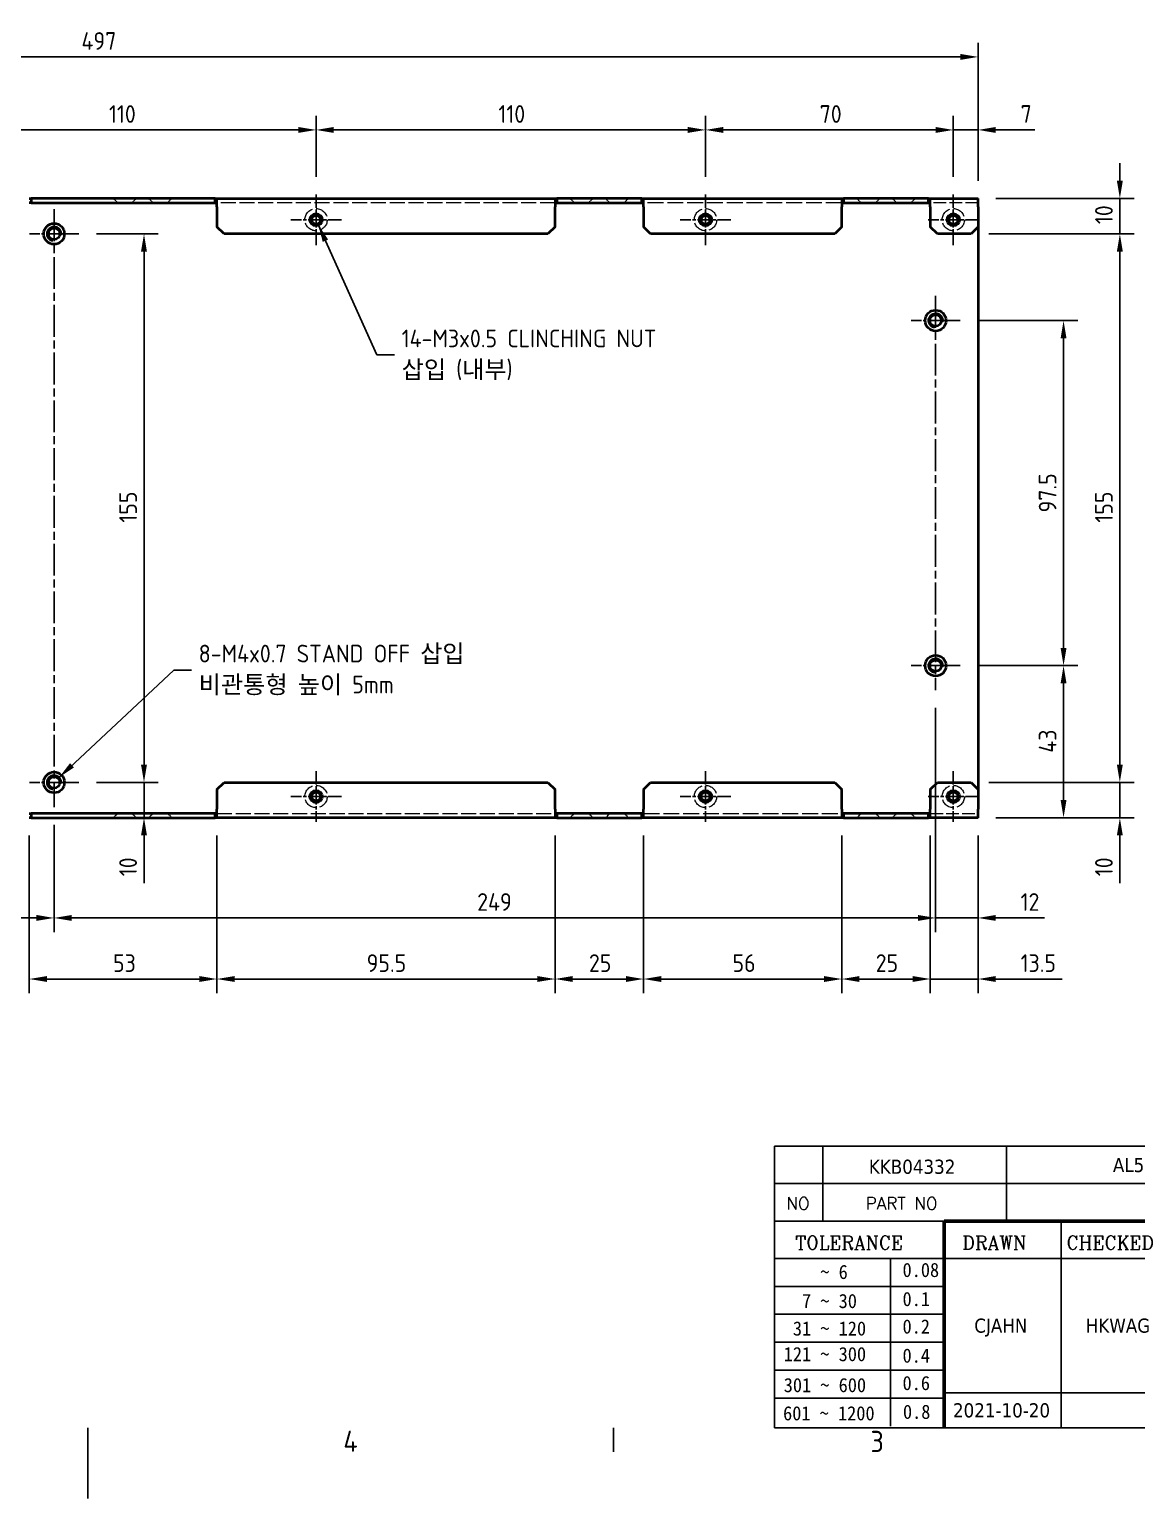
# Model space of a CAD drawing. Header units: millimetres. Extents: x 0 to 1188, y 0 to 840.
# Drawn here: x 577.5 to 890.3, y 0 to 415.2 of the extents above; entities that cross this region are included whole.
import ezdxf
from ezdxf.enums import TextEntityAlignment as Align

# ---------------------------------------------------------------- set-up
doc = ezdxf.new("R2010")
doc.units = ezdxf.units.MM
doc.header["$LTSCALE"] = 2
doc.linetypes.add('CHAIN', pattern=[0.3543, 0.2362, -0.0295, 0.0591, -0.0295])
doc.linetypes.add('DASHED', pattern=[0.2067, 0.1654, -0.0413])
doc.layers.get('0').update_dxf_attribs({"color": 3, "lineweight": 25})
for name, color, linetype, lineweight in [('가려진 것(ISO)', 2, 'DASHED', 18), ('가시적인 것(ISO)', 3, 'Continuous', 40), ('가시적인 좁은 것(ISO)', 3, 'Continuous', 35), ('경계(ISO)', 7, 'Continuous', 25), ('기호(ISO)', 5, 'Continuous', 25), ('제목(ISO)', 5, 'Continuous', 50), ('중심 표식(ISO)', 1, 'Continuous', 25), ('중심선(ISO)', 1, 'Continuous', 25), ('치수(ISO)', 2, 'Continuous', 25)]:
    doc.layers.add(name, color=color, linetype=linetype, lineweight=lineweight)
doc.styles.add('HAN_291', font='')
doc.styles.add('RC_284', font='ROMANC.shx')
doc.styles.add('RC_287', font='ROMANC.shx')
doc.styles.add('문자 텍스트_PSTEK_POSCO', font='isocp.shx')
doc.styles.add('치수 텍스트_PSTEK_POSCO', font='isocp.shx')
doc.styles.add('텍스트 스타일198', font='tahoma.ttf')
doc.styles.get('HAN_291').set_extended_font_data('GulimChe')
doc.dimstyles.new('치수_PSTEK_POSCO', dxfattribs={"dimscale": 2, "dimtxt": 2.5, "dimasz": 2.5, "dimexe": 2, "dimexo": 2.5, "dimgap": 1, "dimtad": 1, "dimrnd": 1e-08, "dimdsep": 46, "dimtxsty": '치수 텍스트_PSTEK_POSCO', "dimcen": 0.09, "dimdle": 10, "dimclrd": 7, "dimclre": 7, "dimclrt": 2, "dimadec": 1, "dimazin": 2, "dimtfac": 1, "dimtmove": 0, "dimatfit": 3, "dimfxl": 0, "dimtolj": 1, "dimlwd": -1, "dimlwe": -1, "dimarcsym": 0})
doc.dimstyles.new('치수_PSTEK_POSCO$7', dxfattribs={"dimscale": 2, "dimtxt": 2.5, "dimasz": 2.5, "dimexe": 2, "dimexo": 2.5, "dimgap": 1, "dimtad": 1, "dimrnd": 1e-08, "dimdsep": 46, "dimtxsty": '치수 텍스트_PSTEK_POSCO', "dimcen": 0.09, "dimdle": 10, "dimclrd": 7, "dimclre": 7, "dimclrt": 2, "dimadec": 1, "dimazin": 2, "dimtfac": 1, "dimtmove": 0, "dimatfit": 3, "dimfxl": 0, "dimtolj": 1, "dimlwd": -1, "dimlwe": -1, "dimarcsym": 0})

# ---------------------------------------------------------------- blocks, each defined once
blk = doc.blocks.new('경계 Default Border')
at = {"layer": '경계(ISO)'}
blk.add_line((371.25, 10), (371.25, 6.6), dxfattribs=at)
at = {"layer": '경계(ISO)', "flags": 128}
blk.add_lwpolyline([(297, 0), (297, 10)], dxfattribs=at)
at = {"layer": '경계(ISO)', "color": 2, "char_height": 3, "attachment_point": 7, "style": '문자 텍스트_PSTEK_POSCO'}
for s, insert in [('4', (333.1, 6.6)), ('3', (407.54, 6.57))]:
    blk.add_mtext(s, dxfattribs=dict(at, insert=insert))
blk = doc.blocks.new('제목 블록 PSTEK')
at = {"color": 180}
for p, q in [((182.48, 11.79), (182.48, 51.57)), ((182.48, 51.57), (372.48, 51.57)), ((189.27, 51.57), (189.27, 41.01)), ((215.22, 41.01), (215.22, 51.57)), ((182.48, 46.29), (372.48, 46.29)), ((182.48, 41.01), (206.45, 41.01)), ((222.94, 11.79), (222.94, 41.01)), ((182.48, 35.73), (206.45, 35.73)), ((198.86, 12.03), (198.86, 35.73)), ((206.45, 35.73), (372.48, 35.73)), ((182.48, 31.78), (206.45, 31.78)), ((182.48, 27.83), (206.45, 27.83)), ((182.48, 23.88), (206.45, 23.88)), ((182.48, 19.93), (206.45, 19.93)), ((206.45, 16.74), (255.92, 16.74)), ((182.48, 15.98), (206.45, 15.98)), ((182.48, 11.79), (372.48, 11.79))]:
    blk.add_line(p, q, dxfattribs=at)
at = {"color": 7, "lineweight": 50}
for p, q in [((206.45, 11.79), (206.45, 41.01)), ((206.45, 41.01), (372.48, 41.01))]:
    blk.add_line(p, q, dxfattribs=at)
at = {"layer": '제목(ISO)', "lineweight": 18}
blk.add_line((182.48, 35.73), (182.48, 11.79), dxfattribs=at)
at = {"color": 2}
for s, height, style, p in [('NO', 1.742, 'RC_284', (184.14, 42.62)), ('PART NO', 1.742, 'RC_284', (195.34, 42.62)), (' TOLERANCE', 1.9, 'RC_287', (184.09, 37.01)), ('DRAWN', 1.9, 'RC_287', (208.98, 37.01)), ('CHECKED', 1.9, 'RC_287', (223.69, 37.01)), ('    ~ 6', 2, 'HAN_291', (183.77, 32.82)), ('0.08', 2, 'HAN_291', (200.55, 33.1)), ('  7 ~ 30', 2, 'HAN_291', (183.77, 28.71)), ('0.1', 2, 'HAN_291', (200.55, 28.99)), ('0.2', 2, 'HAN_291', (200.55, 25.11)), (' 31 ~ 120', 2, 'HAN_291', (183.77, 24.83)), ('121 ~ 300', 2, 'HAN_291', (183.77, 21.21)), ('0.4', 2, 'HAN_291', (200.55, 21)), ('301 ~ 600', 2, 'HAN_291', (183.77, 16.83)), ('0.6', 2, 'HAN_291', (200.55, 17.12)), ('601 ~ 1200', 2, 'HAN_291', (183.68, 12.85)), ('0.8', 2, 'HAN_291', (200.61, 13.06))]:
    blk.add_text(s, height=height, dxfattribs=dict(at, style=style)).set_placement(p)
at = {"layer": '제목(ISO)', "color": 7, "style": '텍스트 스타일198'}
for tag, p in [('부품_번호_001', (195.8, 47.68)), ('설명_001', (230.26, 47.92)), ('재질_001', (290.6, 47.93)), ("3._Q'TY_001", (312.71, 47.92)), ('질량\\P3;_001', (350.3, 48.16)), ('제목_001', (338.11, 32.12)), ('설계자_001', (210.68, 25.23)), ('점검자_001', (226.43, 25.23)), ('부품_번호_001', (334.45, 26.81)), ('프로젝트_001', (274.33, 16.78)), ('시트_크기_001', (260.79, 14.82)), ('작성_날짜_001', (207.67, 13.27)), ('프로젝트_002', (272.3, 13.36))]:
    blk.add_attdef(tag, p, '', height=2, dxfattribs=at)
for tag, p in [('4._COLOR', (327.68, 48.93)), ('1._MODEL_NAME', (341.23, 38.37)), ('엔지니어링_승인자', (247.67, 26.23)), ('점검_날짜', (231.18, 14.27)), ('엔지니어링_승인_날짜', (247.67, 14.27))]:
    blk.add_attdef(tag, text='', height=2, dxfattribs=at).set_placement(p, align=Align.MIDDLE_CENTER)
blk = doc.blocks.new('*D26')
at = {"layer": 'Defpoints', "color": 0}
for p in [(843.49, 357.38), (843.49, 202.38), (885.53, 202.38)]:
    blk.add_point(p, dxfattribs=at)
at = {"layer": '치수(ISO)', "color": 7}
for p, q in [((848.49, 357.38), (889.53, 357.38)), ((885.53, 352.38), (885.53, 207.38)), ((848.49, 202.38), (889.53, 202.38))]:
    blk.add_line(p, q, dxfattribs=at)
for points in [[(884.69, 352.38), (886.36, 352.38), (885.53, 357.38)], [(884.69, 207.38), (886.36, 207.38), (885.53, 202.38)]]:
    blk.add_solid(points, dxfattribs=at)
at = {"layer": '치수(ISO)', "color": 2, "insert": (881.03, 275.77), "char_height": 5, "attachment_point": 4, "rotation": 90, "style": '치수 텍스트_PSTEK_POSCO'}
blk.add_mtext('\\A1;155', dxfattribs=at)
blk = doc.blocks.new('*D27')
at = {"layer": 'Defpoints', "color": 0}
for p in [(845.49, 367.38), (885.53, 367.38), (843.49, 357.38)]:
    blk.add_point(p, dxfattribs=at)
at = {"layer": '치수(ISO)', "color": 7}
for p, q in [((885.53, 372.38), (885.53, 377.38)), ((850.49, 367.38), (889.53, 367.38)), ((885.53, 357.38), (885.53, 367.38)), ((848.49, 357.38), (889.53, 357.38)), ((885.53, 352.38), (885.53, 347.38))]:
    blk.add_line(p, q, dxfattribs=at)
for points in [[(884.69, 372.38), (886.36, 372.38), (885.53, 367.38)], [(884.69, 352.38), (886.36, 352.38), (885.53, 357.38)]]:
    blk.add_solid(points, dxfattribs=at)
at = {"layer": '치수(ISO)', "color": 2, "insert": (881.03, 360.13), "char_height": 5, "attachment_point": 4, "rotation": 90, "style": '치수 텍스트_PSTEK_POSCO'}
blk.add_mtext('\\A1;10', dxfattribs=at)
blk = doc.blocks.new('*D28')
at = {"layer": 'Defpoints', "color": 0}
for p in [(843.49, 202.38), (885.53, 202.38), (845.49, 192.38)]:
    blk.add_point(p, dxfattribs=at)
at = {"layer": '치수(ISO)', "color": 7}
for p, q in [((885.53, 207.38), (885.53, 212.38)), ((848.49, 202.38), (889.53, 202.38)), ((885.53, 202.38), (885.53, 192.38)), ((850.49, 192.38), (889.53, 192.38)), ((885.53, 187.38), (885.53, 173.87))]:
    blk.add_line(p, q, dxfattribs=at)
for points in [[(884.69, 207.38), (886.36, 207.38), (885.53, 202.38)], [(884.69, 187.38), (886.36, 187.38), (885.53, 192.38)]]:
    blk.add_solid(points, dxfattribs=at)
at = {"layer": '치수(ISO)', "color": 2, "insert": (881.03, 175.87), "char_height": 5, "attachment_point": 4, "rotation": 90, "style": '치수 텍스트_PSTEK_POSCO'}
blk.add_mtext('\\A1;10', dxfattribs=at)
blk = doc.blocks.new('*D29')
at = {"layer": 'Defpoints', "color": 0}
for p in [(840.44, 332.88), (840.44, 235.38), (869.63, 235.38)]:
    blk.add_point(p, dxfattribs=at)
at = {"layer": '치수(ISO)', "color": 7}
for p, q in [((845.44, 332.88), (873.63, 332.88)), ((869.63, 327.88), (869.63, 240.38)), ((845.44, 235.38), (873.63, 235.38))]:
    blk.add_line(p, q, dxfattribs=at)
for points in [[(868.8, 327.88), (870.46, 327.88), (869.63, 332.88)], [(868.8, 240.38), (870.46, 240.38), (869.63, 235.38)]]:
    blk.add_solid(points, dxfattribs=at)
at = {"layer": '치수(ISO)', "color": 2, "insert": (865.13, 278.67), "char_height": 5, "attachment_point": 4, "rotation": 90, "style": '치수 텍스트_PSTEK_POSCO'}
blk.add_mtext('\\A1;97.5', dxfattribs=at)
blk = doc.blocks.new('*D30')
at = {"layer": 'Defpoints', "color": 0}
for p in [(840.44, 235.38), (845.49, 192.38), (869.63, 192.38)]:
    blk.add_point(p, dxfattribs=at)
at = {"layer": '치수(ISO)', "color": 7}
for p, q in [((845.44, 235.38), (873.63, 235.38)), ((869.63, 230.38), (869.63, 197.38)), ((850.49, 192.38), (873.63, 192.38))]:
    blk.add_line(p, q, dxfattribs=at)
for points in [[(868.8, 230.38), (870.46, 230.38), (869.63, 235.38)], [(868.8, 197.38), (870.46, 197.38), (869.63, 192.38)]]:
    blk.add_solid(points, dxfattribs=at)
at = {"layer": '치수(ISO)', "color": 2, "insert": (865.13, 210.77), "char_height": 5, "attachment_point": 4, "rotation": 90, "style": '치수 텍스트_PSTEK_POSCO'}
blk.add_mtext('\\A1;43', dxfattribs=at)
blk = doc.blocks.new('*D31')
at = {"layer": 'Defpoints', "color": 0}
for p in [(591.44, 357.38), (591.44, 202.38), (609.89, 202.38)]:
    blk.add_point(p, dxfattribs=at)
at = {"layer": '치수(ISO)', "color": 7}
for p, q in [((596.44, 357.38), (613.89, 357.38)), ((609.89, 352.38), (609.89, 207.38)), ((596.44, 202.38), (613.89, 202.38))]:
    blk.add_line(p, q, dxfattribs=at)
for points in [[(609.05, 352.38), (610.72, 352.38), (609.89, 357.38)], [(609.05, 207.38), (610.72, 207.38), (609.89, 202.38)]]:
    blk.add_solid(points, dxfattribs=at)
at = {"layer": '치수(ISO)', "color": 2, "insert": (605.39, 275.77), "char_height": 5, "attachment_point": 4, "rotation": 90, "style": '치수 텍스트_PSTEK_POSCO'}
blk.add_mtext('\\A1;155', dxfattribs=at)
blk = doc.blocks.new('*D32')
at = {"layer": 'Defpoints', "color": 0}
for p in [(591.44, 202.38), (609.89, 192.38), (609.89, 192.38)]:
    blk.add_point(p, dxfattribs=at)
at = {"layer": '치수(ISO)', "color": 7}
for p, q in [((609.89, 207.38), (609.89, 212.38)), ((596.44, 202.38), (613.89, 202.38)), ((609.89, 202.38), (609.89, 192.38)), ((609.89, 187.38), (609.89, 173.87))]:
    blk.add_line(p, q, dxfattribs=at)
for points in [[(609.05, 207.38), (610.72, 207.38), (609.89, 202.38)], [(609.05, 187.38), (610.72, 187.38), (609.89, 192.38)]]:
    blk.add_solid(points, dxfattribs=at)
at = {"layer": '치수(ISO)', "color": 2, "insert": (605.39, 175.87), "char_height": 5, "attachment_point": 4, "rotation": 90, "style": '치수 텍스트_PSTEK_POSCO'}
blk.add_mtext('\\A1;10', dxfattribs=at)
blk = doc.blocks.new('*D37')
at = {"layer": 'Defpoints', "color": 0}
for p in [(658.49, 386.75), (548.49, 368.53), (658.49, 368.53)]:
    blk.add_point(p, dxfattribs=at)
at = {"layer": '치수(ISO)', "color": 7}
for p, q in [((548.49, 373.53), (548.49, 390.75)), ((658.49, 373.53), (658.49, 390.75)), ((553.49, 386.75), (653.49, 386.75))]:
    blk.add_line(p, q, dxfattribs=at)
for points in [[(553.49, 387.58), (553.49, 385.91), (548.49, 386.75)], [(653.49, 387.58), (653.49, 385.91), (658.49, 386.75)]]:
    blk.add_solid(points, dxfattribs=at)
at = {"layer": '치수(ISO)', "color": 2, "insert": (599.99, 391.25), "char_height": 5, "attachment_point": 4, "style": '치수 텍스트_PSTEK_POSCO'}
blk.add_mtext('\\A1;110', dxfattribs=at)
blk = doc.blocks.new('*D38')
at = {"layer": 'Defpoints', "color": 0}
for p in [(768.49, 386.75), (658.49, 368.53), (768.49, 368.53)]:
    blk.add_point(p, dxfattribs=at)
at = {"layer": '치수(ISO)', "color": 7}
for p, q in [((658.49, 373.53), (658.49, 390.75)), ((768.49, 373.53), (768.49, 390.75)), ((663.49, 386.75), (763.49, 386.75))]:
    blk.add_line(p, q, dxfattribs=at)
for points in [[(663.49, 387.58), (663.49, 385.91), (658.49, 386.75)], [(763.49, 387.58), (763.49, 385.91), (768.49, 386.75)]]:
    blk.add_solid(points, dxfattribs=at)
at = {"layer": '치수(ISO)', "color": 2, "insert": (709.99, 391.25), "char_height": 5, "attachment_point": 4, "style": '치수 텍스트_PSTEK_POSCO'}
blk.add_mtext('\\A1;110', dxfattribs=at)
blk = doc.blocks.new('*D39')
at = {"layer": 'Defpoints', "color": 0}
for p in [(838.49, 386.75), (768.49, 368.53), (838.49, 368.53)]:
    blk.add_point(p, dxfattribs=at)
at = {"layer": '치수(ISO)', "color": 7}
for p, q in [((768.49, 373.53), (768.49, 390.75)), ((838.49, 373.53), (838.49, 390.75)), ((773.49, 386.75), (833.49, 386.75))]:
    blk.add_line(p, q, dxfattribs=at)
for points in [[(773.49, 387.58), (773.49, 385.91), (768.49, 386.75)], [(833.49, 387.58), (833.49, 385.91), (838.49, 386.75)]]:
    blk.add_solid(points, dxfattribs=at)
at = {"layer": '치수(ISO)', "color": 2, "insert": (800.74, 391.25), "char_height": 5, "attachment_point": 4, "style": '치수 텍스트_PSTEK_POSCO'}
blk.add_mtext('\\A1;70', dxfattribs=at)
blk = doc.blocks.new('*D40')
at = {"layer": 'Defpoints', "color": 0}
for p in [(845.49, 386.75), (838.49, 368.53), (845.49, 367.38)]:
    blk.add_point(p, dxfattribs=at)
at = {"layer": '치수(ISO)', "color": 7}
for p, q in [((838.49, 373.53), (838.49, 390.75)), ((845.49, 372.38), (845.49, 390.75)), ((833.49, 386.75), (828.49, 386.75)), ((838.49, 386.75), (845.49, 386.75)), ((850.49, 386.75), (861.49, 386.75))]:
    blk.add_line(p, q, dxfattribs=at)
for points in [[(833.49, 387.58), (833.49, 385.91), (838.49, 386.75)], [(850.49, 387.58), (850.49, 385.91), (845.49, 386.75)]]:
    blk.add_solid(points, dxfattribs=at)
at = {"layer": '치수(ISO)', "color": 2, "insert": (857.49, 391.25), "char_height": 5, "attachment_point": 4, "style": '치수 텍스트_PSTEK_POSCO'}
blk.add_mtext('\\A1;7', dxfattribs=at)
blk = doc.blocks.new('*D46')
at = {"layer": 'Defpoints', "color": 0}
for p in [(577.49, 192.38), (630.49, 192.38), (630.49, 146.82)]:
    blk.add_point(p, dxfattribs=at)
at = {"layer": '치수(ISO)', "color": 7}
for p, q in [((577.49, 187.38), (577.49, 142.82)), ((630.49, 187.38), (630.49, 142.82)), ((582.49, 146.82), (625.49, 146.82))]:
    blk.add_line(p, q, dxfattribs=at)
for points in [[(582.49, 147.66), (582.49, 145.99), (577.49, 146.82)], [(625.49, 147.66), (625.49, 145.99), (630.49, 146.82)]]:
    blk.add_solid(points, dxfattribs=at)
at = {"layer": '치수(ISO)', "color": 2, "insert": (601.14, 151.32), "char_height": 5, "attachment_point": 4, "style": '치수 텍스트_PSTEK_POSCO'}
blk.add_mtext('\\A1;53', dxfattribs=at)
blk = doc.blocks.new('*D47')
at = {"layer": 'Defpoints', "color": 0}
for p in [(630.49, 192.38), (725.99, 192.38), (725.99, 146.82)]:
    blk.add_point(p, dxfattribs=at)
at = {"layer": '치수(ISO)', "color": 7}
for p, q in [((630.49, 187.38), (630.49, 142.82)), ((725.99, 187.38), (725.99, 142.82)), ((635.49, 146.82), (720.99, 146.82))]:
    blk.add_line(p, q, dxfattribs=at)
for points in [[(635.49, 147.66), (635.49, 145.99), (630.49, 146.82)], [(720.99, 147.66), (720.99, 145.99), (725.99, 146.82)]]:
    blk.add_solid(points, dxfattribs=at)
at = {"layer": '치수(ISO)', "color": 2, "insert": (672.78, 151.32), "char_height": 5, "attachment_point": 4, "style": '치수 텍스트_PSTEK_POSCO'}
blk.add_mtext('\\A1;95.5', dxfattribs=at)
blk = doc.blocks.new('*D48')
at = {"layer": 'Defpoints', "color": 0}
for p in [(725.99, 192.38), (750.99, 192.38), (750.99, 146.82)]:
    blk.add_point(p, dxfattribs=at)
at = {"layer": '치수(ISO)', "color": 7}
for p, q in [((725.99, 187.38), (725.99, 142.82)), ((750.99, 187.38), (750.99, 142.82)), ((730.99, 146.82), (745.99, 146.82))]:
    blk.add_line(p, q, dxfattribs=at)
for points in [[(730.99, 147.66), (730.99, 145.99), (725.99, 146.82)], [(745.99, 147.66), (745.99, 145.99), (750.99, 146.82)]]:
    blk.add_solid(points, dxfattribs=at)
at = {"layer": '치수(ISO)', "color": 2, "insert": (735.57, 151.32), "char_height": 5, "attachment_point": 4, "style": '치수 텍스트_PSTEK_POSCO'}
blk.add_mtext('\\A1;25', dxfattribs=at)
blk = doc.blocks.new('*D49')
at = {"layer": 'Defpoints', "color": 0}
for p in [(750.99, 192.38), (806.99, 192.38), (806.99, 146.82)]:
    blk.add_point(p, dxfattribs=at)
at = {"layer": '치수(ISO)', "color": 7}
for p, q in [((750.99, 187.38), (750.99, 142.82)), ((806.99, 187.38), (806.99, 142.82)), ((755.99, 146.82), (801.99, 146.82))]:
    blk.add_line(p, q, dxfattribs=at)
for points in [[(755.99, 147.66), (755.99, 145.99), (750.99, 146.82)], [(801.99, 147.66), (801.99, 145.99), (806.99, 146.82)]]:
    blk.add_solid(points, dxfattribs=at)
at = {"layer": '치수(ISO)', "color": 2, "insert": (776.12, 151.32), "char_height": 5, "attachment_point": 4, "style": '치수 텍스트_PSTEK_POSCO'}
blk.add_mtext('\\A1;56', dxfattribs=at)
blk = doc.blocks.new('*D50')
at = {"layer": 'Defpoints', "color": 0}
for p in [(806.99, 192.38), (831.99, 192.38), (831.99, 146.82)]:
    blk.add_point(p, dxfattribs=at)
at = {"layer": '치수(ISO)', "color": 7}
for p, q in [((806.99, 187.38), (806.99, 142.82)), ((831.99, 187.38), (831.99, 142.82)), ((811.99, 146.82), (826.99, 146.82))]:
    blk.add_line(p, q, dxfattribs=at)
for points in [[(811.99, 147.66), (811.99, 145.99), (806.99, 146.82)], [(826.99, 147.66), (826.99, 145.99), (831.99, 146.82)]]:
    blk.add_solid(points, dxfattribs=at)
at = {"layer": '치수(ISO)', "color": 2, "insert": (816.57, 151.32), "char_height": 5, "attachment_point": 4, "style": '치수 텍스트_PSTEK_POSCO'}
blk.add_mtext('\\A1;25', dxfattribs=at)
blk = doc.blocks.new('*D51')
at = {"layer": 'Defpoints', "color": 0}
for p in [(831.99, 192.38), (845.49, 192.38), (831.99, 146.82)]:
    blk.add_point(p, dxfattribs=at)
at = {"layer": '치수(ISO)', "color": 7}
for p, q in [((831.99, 187.38), (831.99, 142.82)), ((845.49, 187.38), (845.49, 142.82)), ((826.99, 146.82), (821.99, 146.82)), ((831.99, 146.82), (845.49, 146.82)), ((850.49, 146.82), (869.2, 146.82))]:
    blk.add_line(p, q, dxfattribs=at)
for points in [[(826.99, 147.66), (826.99, 145.99), (831.99, 146.82)], [(850.49, 147.66), (850.49, 145.99), (845.49, 146.82)]]:
    blk.add_solid(points, dxfattribs=at)
at = {"layer": '치수(ISO)', "color": 2, "insert": (857.49, 151.32), "char_height": 5, "attachment_point": 4, "style": '치수 텍스트_PSTEK_POSCO'}
blk.add_mtext('\\A1;13.5', dxfattribs=at)
blk = doc.blocks.new('*D52')
at = {"layer": 'Defpoints', "color": 0}
for p in [(833.49, 228.43), (845.49, 192.38), (845.49, 164.08)]:
    blk.add_point(p, dxfattribs=at)
at = {"layer": '치수(ISO)', "color": 7}
for p, q in [((833.49, 223.43), (833.49, 160.08)), ((845.49, 187.38), (845.49, 160.08)), ((828.49, 164.08), (823.49, 164.08)), ((833.49, 164.08), (845.49, 164.08)), ((850.49, 164.08), (864.29, 164.08))]:
    blk.add_line(p, q, dxfattribs=at)
for points in [[(828.49, 164.92), (828.49, 163.25), (833.49, 164.08)], [(850.49, 164.92), (850.49, 163.25), (845.49, 164.08)]]:
    blk.add_solid(points, dxfattribs=at)
at = {"layer": '치수(ISO)', "color": 2, "insert": (857.49, 168.59), "char_height": 5, "attachment_point": 4, "style": '치수 텍스트_PSTEK_POSCO'}
blk.add_mtext('\\A1;12', dxfattribs=at)
blk = doc.blocks.new('*D53')
at = {"layer": 'Defpoints', "color": 0}
for p in [(833.49, 228.43), (584.49, 195.43), (584.49, 164.08)]:
    blk.add_point(p, dxfattribs=at)
at = {"layer": '치수(ISO)', "color": 7}
for p, q in [((833.49, 223.43), (833.49, 160.08)), ((584.49, 190.43), (584.49, 160.08)), ((828.49, 164.08), (589.49, 164.08))]:
    blk.add_line(p, q, dxfattribs=at)
for points in [[(589.49, 164.92), (589.49, 163.25), (584.49, 164.08)], [(828.49, 164.92), (828.49, 163.25), (833.49, 164.08)]]:
    blk.add_solid(points, dxfattribs=at)
at = {"layer": '치수(ISO)', "color": 2, "insert": (704, 168.59), "char_height": 5, "attachment_point": 4, "style": '치수 텍스트_PSTEK_POSCO'}
blk.add_mtext('\\A1;249', dxfattribs=at)
blk = doc.blocks.new('*D54')
at = {"layer": 'Defpoints', "color": 0}
for p in [(455.49, 195.43), (584.49, 195.43), (455.49, 164.08)]:
    blk.add_point(p, dxfattribs=at)
at = {"layer": '치수(ISO)', "color": 7}
for p, q in [((455.49, 190.43), (455.49, 160.08)), ((584.49, 190.43), (584.49, 160.08)), ((579.49, 164.08), (460.49, 164.08))]:
    blk.add_line(p, q, dxfattribs=at)
for points in [[(460.49, 164.92), (460.49, 163.25), (455.49, 164.08)], [(579.49, 164.92), (579.49, 163.25), (584.49, 164.08)]]:
    blk.add_solid(points, dxfattribs=at)
at = {"layer": '치수(ISO)', "color": 2, "insert": (515.81, 168.59), "char_height": 5, "attachment_point": 4, "style": '치수 텍스트_PSTEK_POSCO'}
blk.add_mtext('\\A1;129', dxfattribs=at)
blk = doc.blocks.new('*D57')
at = {"layer": 'Defpoints', "color": 0}
for p in [(845.49, 407.38), (348.49, 367.38), (845.49, 367.38)]:
    blk.add_point(p, dxfattribs=at)
at = {"layer": '치수(ISO)', "color": 7}
for p, q in [((348.49, 372.38), (348.49, 411.38)), ((845.49, 372.38), (845.49, 411.38)), ((353.49, 407.38), (840.49, 407.38))]:
    blk.add_line(p, q, dxfattribs=at)
for points in [[(353.49, 408.21), (353.49, 406.54), (348.49, 407.38)], [(840.49, 408.21), (840.49, 406.54), (845.49, 407.38)]]:
    blk.add_solid(points, dxfattribs=at)
at = {"layer": '치수(ISO)', "color": 2, "insert": (592.23, 411.88), "char_height": 5, "attachment_point": 4, "style": '치수 텍스트_PSTEK_POSCO'}
blk.add_mtext('\\A1;497', dxfattribs=at)

msp = doc.modelspace()

# ---------------------------------------------------------------- linework, layer by layer
at = {"layer": '가려진 것(ISO)', "ltscale": 1.548747}
for p, q in [((602.392, 366.228), (601.242, 367.378)), ((606.592, 366.228), (607.742, 367.378)), ((612.392, 366.228), (611.242, 367.378)), ((616.592, 366.228), (617.742, 367.378)), ((731.392, 366.228), (730.242, 367.378)), ((735.592, 366.228), (736.742, 367.378)), ((741.392, 366.228), (740.242, 367.378)), ((745.592, 366.228), (746.742, 367.378)), ((812.392, 366.228), (811.242, 367.378)), ((816.592, 366.228), (817.742, 367.378)), ((822.392, 366.228), (821.242, 367.378)), ((826.592, 366.228), (827.742, 367.378)), ((602.392, 193.528), (601.242, 192.378)), ((606.592, 193.528), (607.742, 192.378)), ((612.392, 193.528), (611.242, 192.378)), ((616.592, 193.528), (617.742, 192.378)), ((731.392, 193.528), (730.242, 192.378)), ((735.592, 193.528), (736.742, 192.378)), ((741.392, 193.528), (740.242, 192.378)), ((745.592, 193.528), (746.742, 192.378)), ((812.392, 193.528), (811.242, 192.378)), ((816.592, 193.528), (817.742, 192.378)), ((822.392, 193.528), (821.242, 192.378)), ((826.592, 193.528), (827.742, 192.378))]:
    msp.add_line(p, q, dxfattribs=at)
at = {"layer": '가려진 것(ISO)', "ltscale": 6.28287}
for p, q in [((606.592, 366.228), (602.392, 366.228)), ((616.592, 366.228), (612.392, 366.228)), ((735.592, 366.228), (731.392, 366.228)), ((745.592, 366.228), (741.392, 366.228)), ((816.592, 366.228), (812.392, 366.228)), ((826.592, 366.228), (822.392, 366.228)), ((606.592, 193.528), (602.392, 193.528)), ((616.592, 193.528), (612.392, 193.528)), ((735.592, 193.528), (731.392, 193.528)), ((745.592, 193.528), (741.392, 193.528)), ((816.592, 193.528), (812.392, 193.528)), ((826.592, 193.528), (822.392, 193.528))]:
    msp.add_line(p, q, dxfattribs=at)
at = {"layer": '가려진 것(ISO)', "ltscale": 0.047517}
for p, q in [((602.392, 366.178), (602.392, 366.228)), ((606.592, 366.178), (606.592, 366.228)), ((612.392, 366.178), (612.392, 366.228)), ((616.592, 366.178), (616.592, 366.228)), ((731.392, 366.178), (731.392, 366.228)), ((735.592, 366.178), (735.592, 366.228)), ((741.392, 366.178), (741.392, 366.228)), ((745.592, 366.178), (745.592, 366.228)), ((812.392, 366.178), (812.392, 366.228)), ((816.592, 366.178), (816.592, 366.228)), ((822.392, 366.178), (822.392, 366.228)), ((826.592, 366.178), (826.592, 366.228)), ((602.392, 193.528), (602.392, 193.578)), ((606.592, 193.528), (606.592, 193.578)), ((612.392, 193.528), (612.392, 193.578)), ((616.592, 193.528), (616.592, 193.578)), ((731.392, 193.528), (731.392, 193.578)), ((735.592, 193.528), (735.592, 193.578)), ((741.392, 193.528), (741.392, 193.578)), ((745.592, 193.528), (745.592, 193.578)), ((812.392, 193.528), (812.392, 193.578)), ((816.592, 193.528), (816.592, 193.578)), ((822.392, 193.528), (822.392, 193.578)), ((826.592, 193.528), (826.592, 193.578))]:
    msp.add_line(p, q, dxfattribs=at)
at = {"layer": '가려진 것(ISO)', "ltscale": 12.833952}
for p, q in [((725.992, 366.178), (630.492, 366.178)), ((630.492, 193.578), (725.992, 193.578))]:
    msp.add_line(p, q, dxfattribs=at)
at = {"layer": '가려진 것(ISO)', "ltscale": 13.546203}
for p, q in [((806.992, 366.178), (750.992, 366.178)), ((750.992, 193.578), (806.992, 193.578))]:
    msp.add_line(p, q, dxfattribs=at)
at = {"layer": '가려진 것(ISO)', "ltscale": 10.885341}
for p, q in [((845.492, 366.178), (831.992, 366.178)), ((831.992, 193.578), (845.492, 193.578))]:
    msp.add_line(p, q, dxfattribs=at)
at = {"layer": '가려진 것(ISO)', "ltscale": 11.969058}
for centre in [(658.492, 361.378), (768.492, 361.378), (838.492, 361.378), (658.492, 198.378), (768.492, 198.378), (838.492, 198.378)]:
    msp.add_circle(centre, 3.15, dxfattribs=at)
at = {"layer": '가시적인 것(ISO)'}
for p, q in [((577.492, 367.378), (577.992, 367.378)), ((577.992, 366.178), (577.492, 366.178)), ((577.992, 367.378), (577.992, 366.178)), ((629.992, 367.378), (577.992, 367.378)), ((577.992, 366.178), (629.992, 366.178)), ((629.992, 367.378), (630.492, 367.378)), ((629.992, 366.178), (629.992, 367.378)), ((630.492, 366.178), (629.992, 366.178)), ((630.492, 364.978), (630.492, 367.378)), ((630.492, 367.378), (725.992, 367.378)), ((725.992, 367.378), (726.492, 367.378)), ((725.992, 367.378), (725.992, 364.978)), ((726.492, 366.178), (725.992, 366.178)), ((726.492, 367.378), (726.492, 366.178)), ((750.492, 367.378), (726.492, 367.378)), ((726.492, 366.178), (750.492, 366.178)), ((750.492, 367.378), (750.992, 367.378)), ((750.492, 366.178), (750.492, 367.378)), ((750.992, 366.178), (750.492, 366.178)), ((750.992, 364.978), (750.992, 367.378)), ((750.992, 367.378), (806.992, 367.378)), ((806.992, 367.378), (806.992, 364.978)), ((806.992, 367.378), (807.492, 367.378)), ((807.492, 366.178), (806.992, 366.178)), ((807.492, 367.378), (807.492, 366.178)), ((831.492, 367.378), (807.492, 367.378)), ((807.492, 366.178), (831.492, 366.178)), ((831.492, 367.378), (831.992, 367.378)), ((831.492, 366.178), (831.492, 367.378)), ((831.992, 366.178), (831.492, 366.178)), ((831.992, 364.978), (831.992, 367.378)), ((831.992, 367.378), (845.492, 367.378)), ((845.492, 364.978), (845.492, 367.378)), ((630.492, 364.978), (630.492, 359.378)), ((725.992, 359.378), (725.992, 364.978)), ((750.992, 364.978), (750.992, 359.378)), ((806.992, 359.378), (806.992, 364.978)), ((831.992, 364.978), (831.992, 359.378)), ((845.492, 364.978), (845.492, 359.378)), ((632.492, 357.378), (630.492, 359.378)), ((723.992, 357.378), (632.492, 357.378)), ((725.992, 359.378), (723.992, 357.378)), ((752.992, 357.378), (750.992, 359.378)), ((804.992, 357.378), (752.992, 357.378)), ((806.992, 359.378), (804.992, 357.378)), ((833.992, 357.378), (831.992, 359.378)), ((843.492, 357.378), (833.992, 357.378)), ((845.492, 359.378), (843.492, 357.378)), ((845.492, 359.378), (845.492, 200.378)), ((630.492, 200.378), (632.492, 202.378)), ((630.492, 200.378), (630.492, 194.778)), ((632.492, 202.378), (723.992, 202.378)), ((723.992, 202.378), (725.992, 200.378)), ((725.992, 194.778), (725.992, 200.378)), ((750.992, 200.378), (752.992, 202.378)), ((750.992, 200.378), (750.992, 194.778)), ((752.992, 202.378), (804.992, 202.378)), ((804.992, 202.378), (806.992, 200.378)), ((806.992, 194.778), (806.992, 200.378)), ((831.992, 200.378), (833.992, 202.378)), ((831.992, 200.378), (831.992, 194.778)), ((833.992, 202.378), (843.492, 202.378)), ((843.492, 202.378), (845.492, 200.378)), ((845.492, 200.378), (845.492, 194.778)), ((577.492, 193.578), (577.992, 193.578)), ((577.992, 192.378), (577.492, 192.378)), ((577.992, 193.578), (577.992, 192.378)), ((629.992, 193.578), (577.992, 193.578)), ((577.992, 192.378), (629.992, 192.378)), ((629.992, 193.578), (630.492, 193.578)), ((629.992, 192.378), (629.992, 193.578)), ((630.492, 192.378), (629.992, 192.378)), ((630.492, 192.378), (630.492, 194.778)), ((725.992, 192.378), (630.492, 192.378)), ((725.992, 194.778), (725.992, 192.378)), ((725.992, 193.578), (726.492, 193.578)), ((726.492, 192.378), (725.992, 192.378)), ((726.492, 193.578), (726.492, 192.378)), ((750.492, 193.578), (726.492, 193.578)), ((726.492, 192.378), (750.492, 192.378)), ((750.492, 193.578), (750.992, 193.578)), ((750.492, 192.378), (750.492, 193.578)), ((750.992, 192.378), (750.492, 192.378)), ((750.992, 192.378), (750.992, 194.778)), ((806.992, 192.378), (750.992, 192.378)), ((806.992, 194.778), (806.992, 192.378)), ((806.992, 193.578), (807.492, 193.578)), ((807.492, 192.378), (806.992, 192.378)), ((807.492, 193.578), (807.492, 192.378)), ((831.492, 193.578), (807.492, 193.578)), ((807.492, 192.378), (831.492, 192.378)), ((831.492, 193.578), (831.992, 193.578)), ((831.492, 192.378), (831.492, 193.578)), ((831.992, 192.378), (831.492, 192.378)), ((831.992, 192.378), (831.992, 194.778)), ((845.492, 192.378), (831.992, 192.378)), ((845.492, 192.378), (845.492, 194.778))]:
    msp.add_line(p, q, dxfattribs=at)
for centre, radius in [((658.492, 361.378), 1.75), ((658.492, 361.378), 1.23), ((768.492, 361.378), 1.75), ((768.492, 361.378), 1.23), ((838.492, 361.378), 1.75), ((838.492, 361.378), 1.23), ((584.492, 357.378), 2.95), ((584.492, 357.378), 1.621), ((833.492, 332.878), 2.95), ((833.492, 332.878), 1.621), ((833.492, 235.378), 2.95), ((833.492, 235.378), 1.621), ((584.492, 202.378), 2.95), ((584.492, 202.378), 1.621), ((658.492, 198.378), 1.75), ((658.492, 198.378), 1.23), ((768.492, 198.378), 1.75), ((768.492, 198.378), 1.23), ((838.492, 198.378), 1.75), ((838.492, 198.378), 1.23)]:
    msp.add_circle(centre, radius, dxfattribs=at)
at = {"layer": '가시적인 좁은 것(ISO)'}
for centre, radius, start, end in [((658.492, 361.378), 1.5, 280, 190), ((768.492, 361.378), 1.5, 280, 190), ((838.492, 361.378), 1.5, 280, 190), ((584.492, 357.378), 2, 350, 260), ((833.492, 332.878), 2, 350, 260), ((833.492, 235.378), 2, 350, 260), ((584.492, 202.378), 2, 350, 260), ((658.492, 198.378), 1.5, 350, 260), ((768.492, 198.378), 1.5, 350, 260), ((838.492, 198.378), 1.5, 350, 260)]:
    msp.add_arc(centre, radius, start, end, dxfattribs=at)
at = {"layer": '중심 표식(ISO)', "linetype": 'CHAIN', "ltscale": 7.945033}
for p, q in [((658.492, 368.528), (658.492, 354.228)), ((768.492, 368.528), (768.492, 354.228)), ((838.492, 368.528), (838.492, 354.228)), ((665.642, 361.378), (651.342, 361.378)), ((775.642, 361.378), (761.342, 361.378)), ((845.642, 361.378), (831.342, 361.378)), ((658.492, 205.528), (658.492, 191.228)), ((768.492, 205.528), (768.492, 191.228)), ((838.492, 205.528), (838.492, 191.228)), ((665.642, 198.378), (651.342, 198.378)), ((775.642, 198.378), (761.342, 198.378)), ((845.642, 198.378), (831.342, 198.378))]:
    msp.add_line(p, q, dxfattribs=at)
at = {"layer": '중심 표식(ISO)', "linetype": 'CHAIN', "ltscale": 7.722792}
for p, q in [((591.442, 357.378), (577.542, 357.378)), ((840.442, 332.878), (826.542, 332.878)), ((840.442, 235.378), (826.542, 235.378)), ((591.442, 202.378), (577.542, 202.378))]:
    msp.add_line(p, q, dxfattribs=at)
at = {"layer": '중심선(ISO)', "linetype": 'CHAIN', "ltscale": 19.051651}
for p, q in [((584.492, 364.328), (584.492, 195.428)), ((833.492, 339.828), (833.492, 228.428))]:
    msp.add_line(p, q, dxfattribs=at)

# ---------------------------------------------------------------- block references
at = {"xscale": 2, "yscale": 2, "zscale": 2}
msp.add_blockref('경계 Default Border', (0, 0), dxfattribs=at)
ref = msp.add_blockref('제목 블록 PSTEK', (423.048, -3.582), dxfattribs=dict(xscale=2, yscale=2, zscale=2))
ref.add_attrib('설계자_001', 'CJAHN', (844.413, 46.884), dxfattribs={"layer": '제목(ISO)', "color": 7, "height": 4, "style": '텍스트 스타일198'})
ref.add_attrib('점검자_001', 'HKWAG', (875.905, 46.887), dxfattribs={"layer": '제목(ISO)', "color": 7, "height": 4, "style": '텍스트 스타일198'})
ref.add_attrib('작성_날짜_001', '2021-10-20', (838.393, 22.95), dxfattribs={"layer": '제목(ISO)', "color": 7, "height": 4, "style": '텍스트 스타일198'})
ref.add_attrib('설명_001', 'AL5052 t=1.2*63.5*175*497', (883.571, 92.263), dxfattribs={"layer": '제목(ISO)', "color": 7, "height": 4, "style": '텍스트 스타일198'})
ref.add_attrib('부품_번호_001', 'KKB04332', (814.639, 91.778), dxfattribs={"layer": '제목(ISO)', "color": 7, "height": 4, "style": '텍스트 스타일198'})

# ---------------------------------------------------------------- texts
at = {"layer": '기호(ISO)', "color": 2, "char_height": 5, "attachment_point": 4, "line_spacing_factor": 1.05, "style": '치수 텍스트_PSTEK_POSCO'}
for s, insert, width in [('{14-M3x0.5 CLINCHING NUT \\P삽입 (내부)}', (682.668, 323.191), 86.99362), ('{8-M4x0.7 STAND OFF 삽입 \\P비관통형 높이 5mm}', (625.346, 234.137), 90.8037)]:
    msp.add_mtext(s, dxfattribs=dict(at, insert=insert, width=width))

# ---------------------------------------------------------------- dimensions: what is measured, and where the dimension line sits
at = {"layer": '치수(ISO)', "color": 7}
for base, p1, p2, angle, override, picture, middle in [((845.492, 407.378), (348.492, 367.378), (845.492, 367.378), 180, {"dimdec": 2, "dimtp": 0, "dimtm": 0, "dimtdec": 2, "dimtofl": 0, "dimatfit": 1}, '*D57', (596.992, 407.378)), ((658.492, 386.747), (548.492, 368.528), (658.492, 368.528), 180, {"dimdec": 2, "dimtp": 0, "dimtm": 0, "dimtdec": 2, "dimtofl": 0, "dimatfit": 1}, '*D37', (603.492, 386.747)), ((768.492, 386.747), (658.492, 368.528), (768.492, 368.528), 180, {"dimdec": 2, "dimtp": 0, "dimtm": 0, "dimtdec": 2, "dimtofl": 0, "dimatfit": 1}, '*D38', (713.492, 386.747)), ((838.492, 386.747), (768.492, 368.528), (838.492, 368.528), 180, {"dimdec": 2, "dimtp": 0, "dimtm": 0, "dimtdec": 2, "dimtofl": 0, "dimatfit": 1}, '*D39', (803.492, 386.747)), ((845.492, 386.747), (838.492, 368.528), (845.492, 367.378), 180, {"dimdec": 2, "dimtp": 0, "dimtm": 0, "dimtdec": 2, "dimtofl": 1, "dimatfit": 1}, '*D40', (858.492, 386.747)), ((885.525, 367.378), (843.492, 357.378), (845.492, 367.378), 90, {"dimdec": 2, "dimtp": 0, "dimtm": 0, "dimtdec": 2, "dimtofl": 1, "dimatfit": 1}, '*D27', (885.525, 362.378)), ((609.888, 202.378), (591.442, 357.378), (591.442, 202.378), 90, {"dimdec": 2, "dimtp": 0, "dimtm": 0, "dimtdec": 2, "dimtofl": 0, "dimatfit": 1}, '*D31', (609.888, 279.878)), ((885.525, 202.378), (843.492, 357.378), (843.492, 202.378), 90, {"dimdec": 2, "dimtp": 0, "dimtm": 0, "dimtdec": 2, "dimtofl": 0, "dimatfit": 1}, '*D26', (885.525, 279.878)), ((869.63, 235.378), (840.442, 332.878), (840.442, 235.378), 90, {"dimdec": 2, "dimtp": 0, "dimtm": 0, "dimtdec": 2, "dimtofl": 0, "dimatfit": 1}, '*D29', (869.63, 284.128)), ((869.63, 192.378), (840.442, 235.378), (845.492, 192.378), 90, {"dimdec": 2, "dimtp": 0, "dimtm": 0, "dimtdec": 2, "dimtofl": 0, "dimatfit": 1}, '*D30', (869.63, 213.878)), ((584.492, 164.085), (833.492, 228.428), (584.492, 195.428), 180, {"dimdec": 2, "dimtp": 0, "dimtm": 0, "dimtdec": 2, "dimtofl": 0, "dimatfit": 1}, '*D53', (708.992, 164.085)), ((845.492, 164.085), (833.492, 228.428), (845.492, 192.378), 180, {"dimdec": 2, "dimtp": 0, "dimtm": 0, "dimtdec": 2, "dimtofl": 1, "dimatfit": 1}, '*D52', (859.892, 164.085)), ((609.888, 192.378), (591.442, 202.378), (609.888, 192.378), 90, {"dimdec": 2, "dimse2": 1, "dimtp": 0, "dimtm": 0, "dimtdec": 2, "dimtofl": 1, "dimatfit": 1}, '*D32', (609.888, 178.126)), ((885.525, 202.378), (845.492, 192.378), (843.492, 202.378), 90, {"dimdec": 2, "dimtp": 0, "dimtm": 0, "dimtdec": 2, "dimtofl": 1, "dimatfit": 1}, '*D28', (885.525, 178.126)), ((455.492, 164.085), (584.492, 195.428), (455.492, 195.428), 180, {"dimdec": 2, "dimtp": 0, "dimtm": 0, "dimtdec": 2, "dimtofl": 0, "dimatfit": 1}, '*D54', (519.992, 164.085)), ((630.492, 146.823), (577.492, 192.378), (630.492, 192.378), 180, {"dimdec": 2, "dimtp": 0, "dimtm": 0, "dimtdec": 2, "dimtofl": 0, "dimatfit": 1}, '*D46', (603.992, 146.823)), ((725.992, 146.823), (630.492, 192.378), (725.992, 192.378), 180, {"dimdec": 2, "dimtp": 0, "dimtm": 0, "dimtdec": 2, "dimtofl": 0, "dimatfit": 1}, '*D47', (678.242, 146.823)), ((750.992, 146.823), (725.992, 192.378), (750.992, 192.378), 180, {"dimdec": 2, "dimtp": 0, "dimtm": 0, "dimtdec": 2, "dimtofl": 0, "dimatfit": 1}, '*D48', (738.492, 146.823)), ((806.992, 146.823), (750.992, 192.378), (806.992, 192.378), 180, {"dimdec": 2, "dimtp": 0, "dimtm": 0, "dimtdec": 2, "dimtofl": 0, "dimatfit": 1}, '*D49', (778.992, 146.823)), ((831.992, 146.823), (806.992, 192.378), (831.992, 192.378), 180, {"dimdec": 2, "dimtp": 0, "dimtm": 0, "dimtdec": 2, "dimtofl": 0, "dimatfit": 1}, '*D50', (819.492, 146.823)), ((831.992, 146.823), (845.492, 192.378), (831.992, 192.378), 180, {"dimdec": 2, "dimtp": 0, "dimtm": 0, "dimtdec": 2, "dimtofl": 1, "dimatfit": 1}, '*D51', (862.345, 146.823))]:
    dim = msp.add_linear_dim(base=base, p1=p1, p2=p2, angle=angle, dimstyle='치수_PSTEK_POSCO', override=override, dxfattribs=at)
    dim.commit()
    dim.dimension.update_dxf_attribs({"geometry": picture, "text_midpoint": middle, "dimtype": 160})

# ---------------------------------------------------------------- leaders
at = {"layer": '기호(ISO)', "color": 7, "annotation_type": 0, "has_hookline": 1, "hookline_direction": 0}
for points, text_width in [([(659.085, 360), (675.668, 323.191), (680.668, 323.191)], 74), ([(585.906, 203.792), (618.346, 234.137), (623.346, 234.137)], 76.62)]:
    msp.add_leader(points, dimstyle='치수_PSTEK_POSCO$7', override={"dimtad": 0}, dxfattribs=dict(at, text_width=text_width))

doc.saveas('drawing.dxf')
